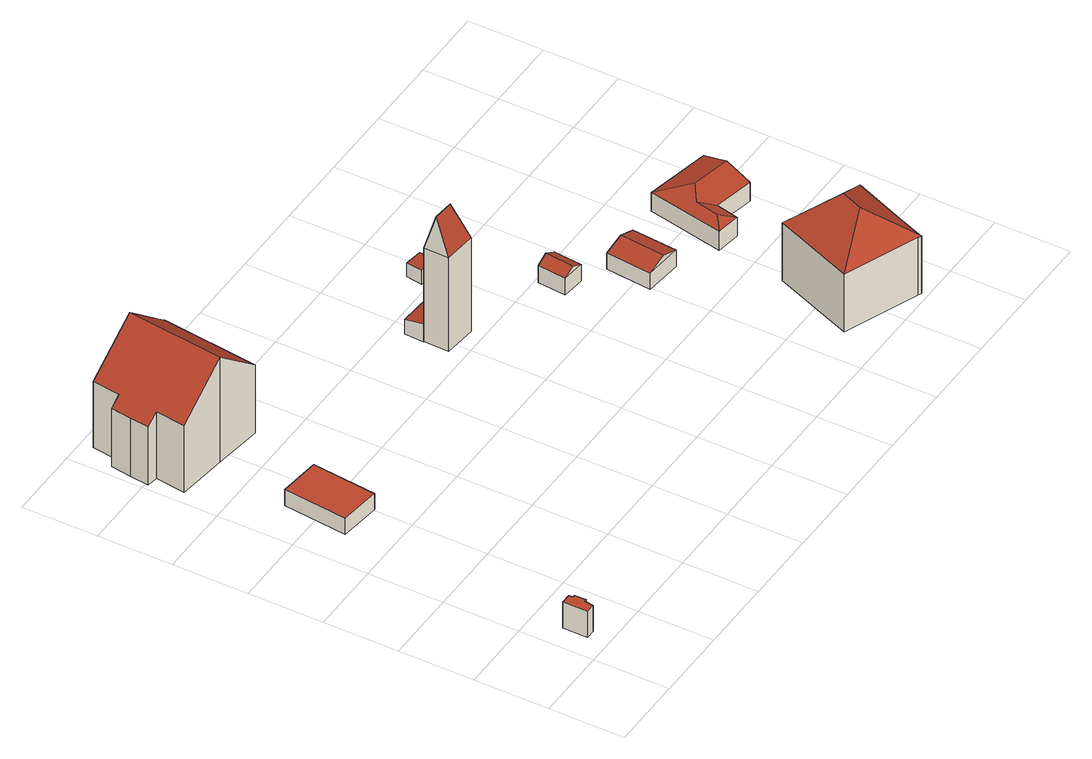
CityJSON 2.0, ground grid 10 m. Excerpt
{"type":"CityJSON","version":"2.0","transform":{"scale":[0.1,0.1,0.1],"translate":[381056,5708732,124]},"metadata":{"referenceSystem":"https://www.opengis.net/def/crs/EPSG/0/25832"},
"CityObjects":{
"building1":{"type":"Building","attributes":{"Gemeindeschluessel":"05911000","Geometrietyp2DReferenz":"3000","function":"51009_1610","roofType":"1000","measuredHeight":3.97},"geometry":[{"type":"Solid","lod":"2","boundaries":[[[[0,1,2,3]],[[4,5,1,0]],[[6,7,5,4]],[[8,9,7,6]],[[10,11,9,8]],[[12,13,11,10]],[[14,15,13,12]],[[3,2,15,14]],[[12,10,8,6,4,0,3,14]],[[1,5,7,9,11,13,15,2]]]],"semantics":{"surfaces":[{"type":"WallSurface"},{"type":"RoofSurface"},{"type":"GroundSurface"}],"values":[[0,0,0,0,0,0,0,0,1,2]]}}]},
"building2":{"type":"Building","attributes":{"Gemeindeschluessel":"05911000","Geometrietyp2DReferenz":"3000","function":"31001_2463","roofType":"1000","measuredHeight":2.42,"storeysAboveGround":1},"geometry":[{"type":"Solid","lod":"2","boundaries":[[[[16,17,18,19]],[[20,21,17,16]],[[22,23,21,20]],[[19,18,23,22]],[[20,16,19,22]],[[17,21,23,18]]]],"semantics":{"surfaces":[{"type":"WallSurface"},{"type":"RoofSurface"},{"type":"GroundSurface"}],"values":[[0,0,0,0,1,2]]}}]},
"building3":{"type":"Building","attributes":{"Gemeindeschluessel":"05911000","Geometrietyp2DReferenz":"3000","function":"31001_1010","roofType":"3100","measuredHeight":15.63,"storeysAboveGround":2},"address":[{"country":"Germany","locality":"Bochum","thoroughfareNumber":"48","thoroughfareName":"Kirchharpener Str."}],"geometry":[{"type":"Solid","lod":"2","boundaries":[[[[24,25,26,27]],[[28,29,25,24]],[[30,31,29,28]],[[32,33,31,30]],[[34,35,33,32]],[[36,37,35,34]],[[38,39,37,36]],[[40,41,39,38]],[[42,43,41,40]],[[44,45,43,42]],[[46,47,45,44]],[[48,49,47,46]],[[27,26,49,48]],[[42,40,38,36,34,44]],[[32,30,28,24,27,48,46,44,34]],[[25,29,31,33,35,37,39,41,43,45,47,49,26]]]],"semantics":{"surfaces":[{"type":"WallSurface"},{"type":"RoofSurface"},{"type":"GroundSurface"}],"values":[[0,0,0,0,0,0,0,0,0,0,0,0,0,1,1,2]]}}]},
"building4":{"type":"Building","attributes":{"Gemeindeschluessel":"05911000","Geometrietyp2DReferenz":"3000","function":"31001_2463","roofType":"1000","measuredHeight":2.34,"storeysAboveGround":1},"geometry":[{"type":"Solid","lod":"2","boundaries":[[[[50,51,37,52]],[[53,54,51,50]],[[55,39,54,53]],[[52,37,39,55]],[[53,50,52,55]],[[51,54,39,37]]]],"semantics":{"surfaces":[{"type":"WallSurface"},{"type":"RoofSurface"},{"type":"GroundSurface"}],"values":[[0,0,0,0,1,2]]}}]},
"building5":{"type":"Building","attributes":{"Gemeindeschluessel":"05911000","Geometrietyp2DReferenz":"3000","function":"31001_1313","roofType":"5000","measuredHeight":19.41,"storeysAboveGround":1},"geometry":[{"type":"Solid","lod":"2","boundaries":[[[[56,57,58,59]],[[60,61,57,56]],[[62,63,61,60]],[[59,58,63,62]],[[62,60,64]],[[64,60,56,65]],[[56,59,65]],[[65,59,62,64]],[[57,61,63,58]]]],"semantics":{"surfaces":[{"type":"WallSurface"},{"type":"RoofSurface"},{"type":"GroundSurface"}],"values":[[0,0,0,0,1,1,0,1,2]]}}]},
"building6":{"type":"Building","attributes":{"Gemeindeschluessel":"05911000","Geometrietyp2DReferenz":"3000","function":"51009_1610","roofType":"2100","measuredHeight":2.69},"geometry":[{"type":"Solid","lod":"2","boundaries":[[[[66,67,68,69]],[[70,71,67,66]],[[72,73,71,70]],[[69,68,73,72]],[[70,66,69,72]],[[67,71,73,68]]]],"semantics":{"surfaces":[{"type":"WallSurface"},{"type":"RoofSurface"},{"type":"GroundSurface"}],"values":[[0,0,0,0,1,2]]}}]},
"building7":{"type":"Building","attributes":{"Gemeindeschluessel":"05911000","Geometrietyp2DReferenz":"3000","function":"31001_1313","roofType":"2100","measuredHeight":2.1,"storeysAboveGround":1},"geometry":[{"type":"Solid","lod":"2","boundaries":[[[[74,75,76,77]],[[78,79,75,74]],[[80,81,79,78]],[[77,76,81,80]],[[78,74,77,80]],[[75,79,81,76]]]],"semantics":{"surfaces":[{"type":"WallSurface"},{"type":"RoofSurface"},{"type":"GroundSurface"}],"values":[[0,0,0,0,1,2]]}}]},
"building8":{"type":"Building","attributes":{"Gemeindeschluessel":"05911000","Geometrietyp2DReferenz":"3000","function":"31001_1313","roofType":"3100","measuredHeight":3.23,"storeysAboveGround":1},"geometry":[{"type":"Solid","lod":"2","boundaries":[[[[82,83,84,85]],[[86,87,83,82]],[[88,89,87,86]],[[85,84,89,88]],[[82,90,86]],[[88,91,85]],[[85,91,90,82]],[[86,90,91,88]],[[83,87,89,84]]]],"semantics":{"surfaces":[{"type":"WallSurface"},{"type":"RoofSurface"},{"type":"GroundSurface"}],"values":[[0,0,0,0,0,0,1,1,2]]}}]},
"building9":{"type":"Building","attributes":{"Gemeindeschluessel":"05911000","Geometrietyp2DReferenz":"3000","function":"31001_2700","roofType":"3100","measuredHeight":3.24,"storeysAboveGround":1},"geometry":[{"type":"Solid","lod":"2","boundaries":[[[[92,93,94,95]],[[96,97,93,92]],[[98,99,97,96]],[[95,94,99,98]],[[92,100,96]],[[98,101,95]],[[95,101,100,92]],[[96,100,101,98]],[[93,97,99,94]]]],"semantics":{"surfaces":[{"type":"WallSurface"},{"type":"RoofSurface"},{"type":"GroundSurface"}],"values":[[0,0,0,0,0,0,1,1,2]]}}]},
"building10":{"type":"Building","attributes":{"Gemeindeschluessel":"05911000","Geometrietyp2DReferenz":"3000","function":"31001_1010","roofType":"5000","measuredHeight":12.92,"storeysAboveGround":2},"address":[{"country":"Germany","locality":"Bochum","thoroughfareNumber":"51","thoroughfareName":"Kirchharpener Str."}],"geometry":[{"type":"Solid","lod":"2","boundaries":[[[[102,103,104,105]],[[106,107,103,102]],[[108,109,107,106]],[[110,111,109,108]],[[112,113,111,110]],[[105,104,113,112]],[[102,114,106]],[[115,116,105,112]],[[114,102,105,116]],[[106,114,116,115,110,108]],[[110,115,112]],[[103,107,109,111,113,104]]]],"semantics":{"surfaces":[{"type":"WallSurface"},{"type":"RoofSurface"},{"type":"GroundSurface"}],"values":[[0,0,0,0,0,0,1,1,1,1,0,2]]}}]},
"building11":{"type":"Building","attributes":{"Gemeindeschluessel":"05911000","Geometrietyp2DReferenz":"3000","function":"31001_2700","roofType":"5000","measuredHeight":4.02,"storeysAboveGround":1},"geometry":[{"type":"Solid","lod":"2","boundaries":[[[[117,118,119,120]],[[121,122,118,117]],[[123,124,122,121]],[[125,126,124,123]],[[127,128,126,125]],[[120,119,128,127]],[[129,127,125,130]],[[131,130,125,123,132]],[[123,121,132]],[[132,121,117,131]],[[130,131,117,120,129]],[[120,127,129]],[[118,122,124,126,128,119]]]],"semantics":{"surfaces":[{"type":"WallSurface"},{"type":"RoofSurface"},{"type":"GroundSurface"}],"values":[[0,0,0,0,0,0,1,1,0,1,1,1,2]]}}]}
},
"vertices":[
[19,12,66],[19,12,27],[21,24,27],[21,24,66],[7,12,66],[7,12,27],[7,45,66],[7,45,27],[20,45,66],[20,45,27],[21,40,66],[21,40,27],[24,39,66],[24,39,27],[24,24,66],[24,24,27],
[42,435,41],[42,435,17],[33,349,17],[33,349,41],[97,429,41],[97,429,17],[88,343,41],[88,343,17],
[11,621,90],[11,621,3],[8,596,3],[8,596,90],[15,649,90],[15,649,3],[28,647,102],[28,647,3],[33,684,102],[33,684,3],[101,676,159],[101,676,3],[106,675,155],[106,675,3],[162,668,107],[162,668,3],[166,668,104],[166,668,3],[150,538,104],[150,538,3],[85,546,159],[85,546,3],[18,554,102],[18,554,3],[23,594,102],[23,594,3],
[109,700,27],[109,700,3],[106,675,27],[165,693,27],[165,693,3],[162,668,27],
[379,450,151],[379,450,11],[378,416,11],[378,416,151],[424,446,151],[424,446,11],[422,412,151],[422,412,11],[406,431,205],[379,433,205],
[424,446,37],[424,446,10],[426,473,10],[426,473,32],[379,450,37],[379,450,10],[380,476,32],[380,476,10],
[496,505,26],[496,505,5],[498,526,5],[498,526,25],[471,507,26],[471,507,5],[474,529,25],[474,529,5],
[540,393,32],[540,393,7],[536,355,7],[536,355,32],[570,390,32],[570,390,7],[567,352,32],[567,352,7],[555,392,40],[551,353,40],
[599,337,32],[599,337,8],[593,276,8],[593,276,32],[649,332,32],[649,332,8],[643,271,33],[643,271,8],[625,334,41],[619,273,41],
[688,157,90],[688,157,4],[645,49,4],[645,49,90],[792,115,89],[792,115,4],[764,46,89],[764,46,4],[749,8,89],[749,8,4],[745,10,90],[745,10,4],[725,97,133],[749,8,90],[713,68,133],
[717,348,32],[717,348,4],[697,246,4],[697,246,32],[804,330,32],[804,330,4],[790,260,32],[790,260,4],[736,271,32],[736,271,4],[729,241,32],[729,241,4],[716,260,38],[723,291,38],[745,306,44],[797,295,44]
]}
